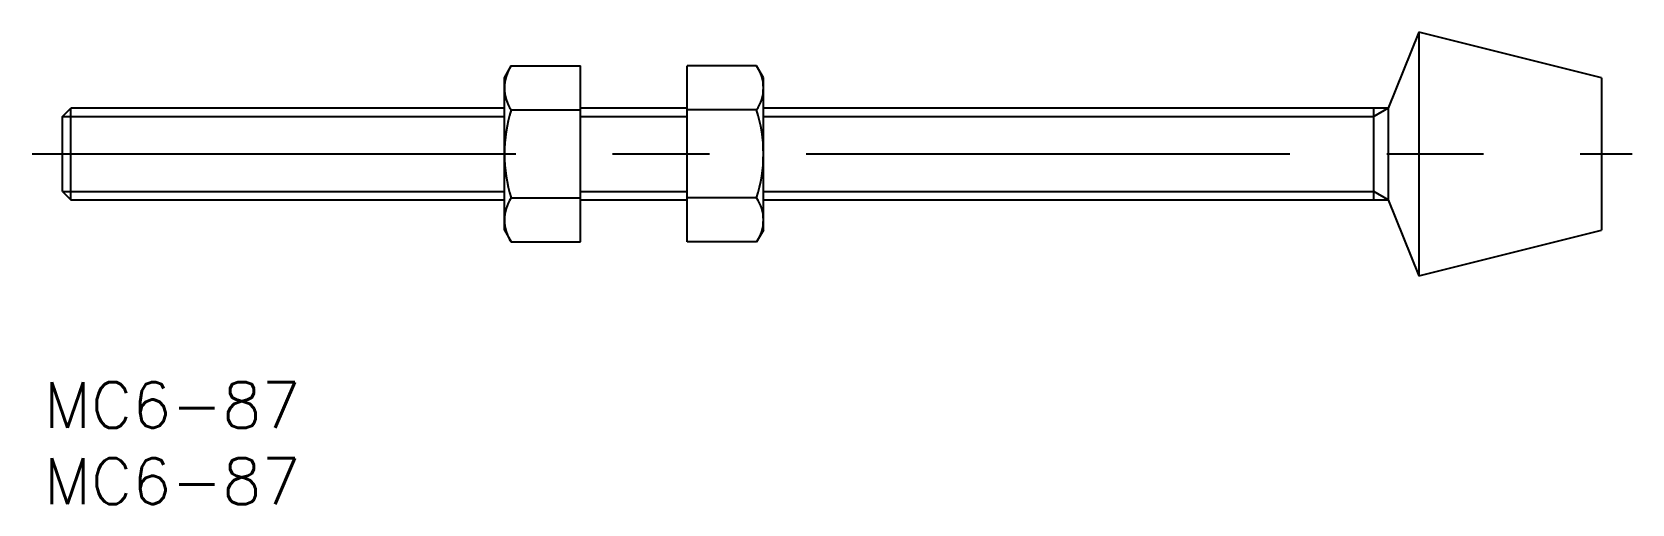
# Model space of a CAD drawing. Extents: x -2 to 103, y -23 to 8.
import ezdxf

# ---------------------------------------------------------------- set-up
doc = ezdxf.new("R2010")
doc.units = 0
doc.linetypes.add('CENTER', pattern=[50.8, 31.75, -6.35, 6.35, -6.35])
doc.layers.get('0').update_dxf_attribs({"linetype": 'CONTINUOUS'})
doc.layers.add('CENTER', color=1, linetype='CENTER')
doc.styles.get("Standard").update_dxf_attribs({"font": 'txt.shx', "height": 3, "bigfont": 'bigfont.shx'})

msp = doc.modelspace()

# ---------------------------------------------------------------- linework, layer by layer
at = {"color": 7, "linetype": 'CONTINUOUS'}
for p, q in [((89, 8), (87, 3)), ((89, 8), (89, -8)), ((101, 5), (89, 8)), ((29, 5), (29.45, 5.77)), ((29.45, 5.77), (34, 5.77)), ((34, -5.77), (34, 5.77)), ((45.55, 5.77), (41, 5.77)), ((41, -5.77), (41, 5.77)), ((46, 5), (45.55, 5.77)), ((29, -5), (29, 5)), ((46, -5), (46, 5)), ((101, 5), (101, -5)), ((0, 2.46), (0.54, 3)), ((0, -2.46), (0, 2.46)), ((0.54, -3), (0.54, 3)), ((29, 3), (0.54, 3)), ((29.45, 2.89), (34, 2.89)), ((41, 3), (34, 3)), ((45.55, 2.89), (41, 2.89)), ((87, 3), (46, 3)), ((86.06, -3), (86.06, 3)), ((87, 3), (87, -3)), ((0, -2.46), (0.54, -3)), ((0.54, -3), (29, -3)), ((29.45, -2.89), (34, -2.89)), ((34, -3), (41, -3)), ((45.55, -2.89), (41, -2.89)), ((46, -3), (87, -3)), ((87, -3), (89, -8)), ((29, -5), (29.45, -5.77)), ((46, -5), (45.55, -5.77)), ((89, -8), (101, -5)), ((29.45, -5.77), (34, -5.77)), ((45.55, -5.77), (41, -5.77))]:
    msp.add_line(p, q, dxfattribs=at)
at = {"color": 3, "linetype": 'CONTINUOUS'}
for p, q in [((0, 2.46), (29, 2.46)), ((34, 2.46), (41, 2.46)), ((46, 2.46), (86.06, 2.46)), ((87, 3), (86.06, 2.46)), ((0, -2.46), (29, -2.46)), ((34, -2.46), (41, -2.46)), ((46, -2.46), (86.06, -2.46)), ((87, -3), (86.06, -2.46))]:
    msp.add_line(p, q, dxfattribs=at)
at = {"color": 7, "linetype": 'CONTINUOUS'}
for centre, radius, start, end in [((31.56, 4.33), 2.56, 145.6158, 214.3842), ((43.44, 4.33), 2.56, 325.6158, 34.3842), ((38.55, 0), 9.55, 162.412, 197.588), ((36.45, 0), 9.55, 342.412, 17.588), ((31.56, -4.33), 2.56, 145.6158, 214.3842), ((43.44, -4.33), 2.56, 325.6158, 34.3842)]:
    msp.add_arc(centre, radius, start, end, dxfattribs=at)
at = {"layer": 'CENTER', "color": 1, "linetype": 'CENTER'}
msp.add_line((-2, 0), (103, 0), dxfattribs=at)

# ---------------------------------------------------------------- texts
at = {"color": 7, "linetype": 'CONTINUOUS'}
for p in [(-1.21, -17.97), (-1.21, -22.97)]:
    msp.add_text('MC6-87', height=3, dxfattribs=at).set_placement(p)

doc.saveas('drawing.dxf')
